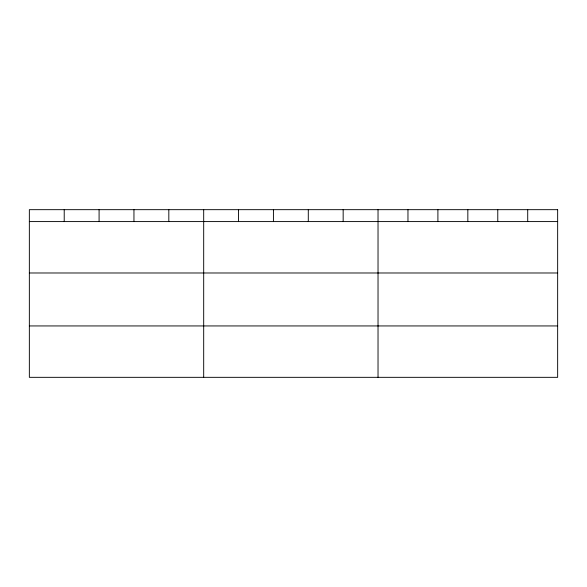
<?xml version="1.0" encoding="UTF-8"?>
<svg xmlns="http://www.w3.org/2000/svg" width="587" height="587" viewBox="0 0 587 587"><rect width="100%" height="100%" fill="white"/><g stroke="black" fill="none" stroke-linecap="round" stroke-linejoin="round"><path stroke-width="0.88" d="M29.35 221.585L557.65 221.585M29.35 272.984L557.65 272.984M29.35 325.939L557.65 325.939M527.713 209.669L527.713 221.585M497.776 209.669L497.776 221.585M467.839 209.669L467.839 221.585M437.902 209.669L437.902 221.585M407.965 209.669L407.965 221.585M378.028 209.669L378.028 377.331M343.16 209.669L343.16 221.585M308.292 209.669L308.292 221.585M273.425 209.669L273.425 221.585M238.557 209.669L238.557 221.585M203.689 209.669L203.689 377.331M168.821 209.669L168.821 221.585M133.953 209.669L133.953 221.585M99.086 209.669L99.086 221.585M64.218 209.669L64.218 221.585M557.65 209.669L29.35 209.669L29.35 377.331L557.65 377.331L557.65 209.669"/></g></svg>
